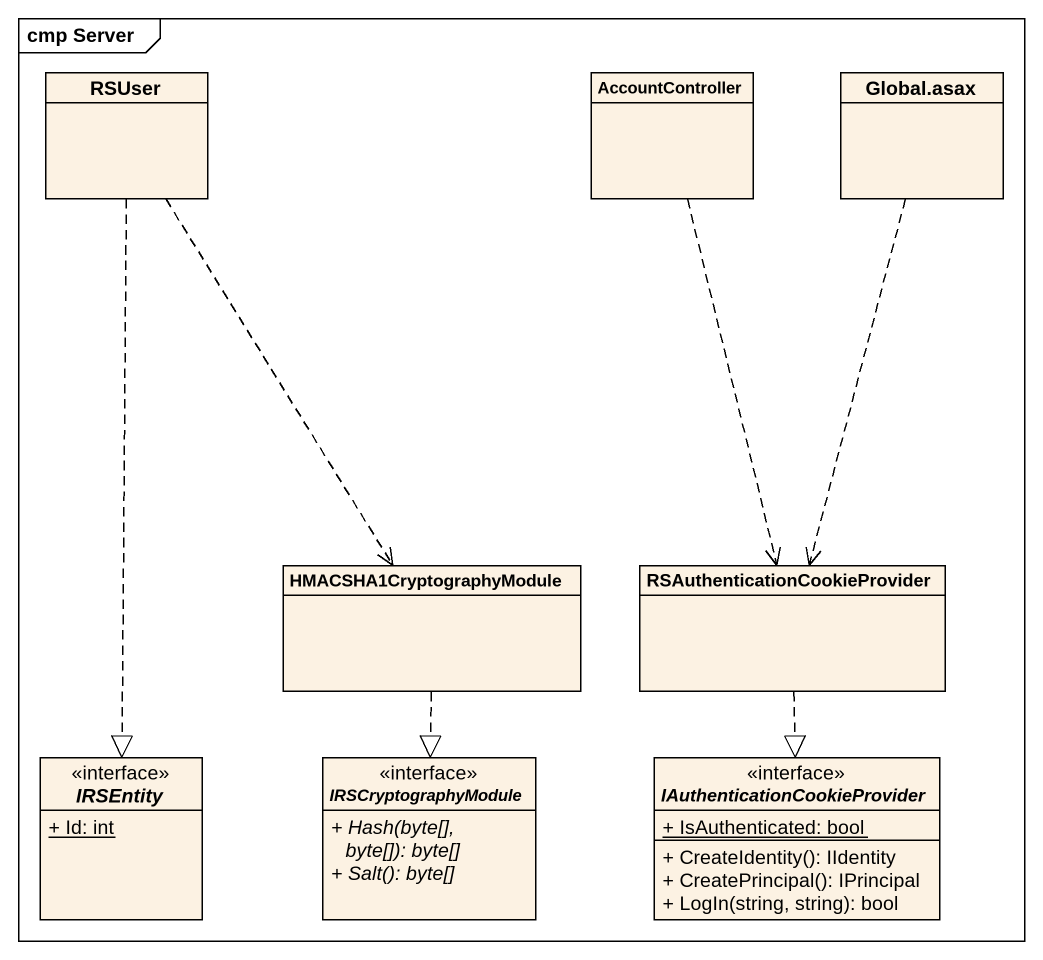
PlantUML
@startuml
mainframe cmp Server
hide circle
hide empty members
skinparam classAttributeIconSize 0
class RSUser
class AccountController
class "Global.asax" as Global_asax
class HMACSHA1CryptographyModule
class "RSAuthenticationCookieProvider" as RSAuthenticationCookieProvid
interface IRSEntity {
  {static} + Id: int
}
interface IRSCryptographyModule {
  {abstract} + Hash(byte[], byte[]): byte[]
  {abstract} + Salt(): byte[]
}
interface "IAuthenticationCookieProvider" as IAuthenticationCookieProvide {
  {static} + IsAuthenticated: bool
  + CreateIdentity(): IIdentity
  + CreatePrincipal(): IPrincipal
  + LogIn(string, string): bool
}
RSUser ..> HMACSHA1CryptographyModule
RSUser ..|> IRSEntity
AccountController ..> RSAuthenticationCookieProvid
Global_asax ..> RSAuthenticationCookieProvid
HMACSHA1CryptographyModule ..|> IRSCryptographyModule
RSAuthenticationCookieProvid ..|> IAuthenticationCookieProvide
@enduml
